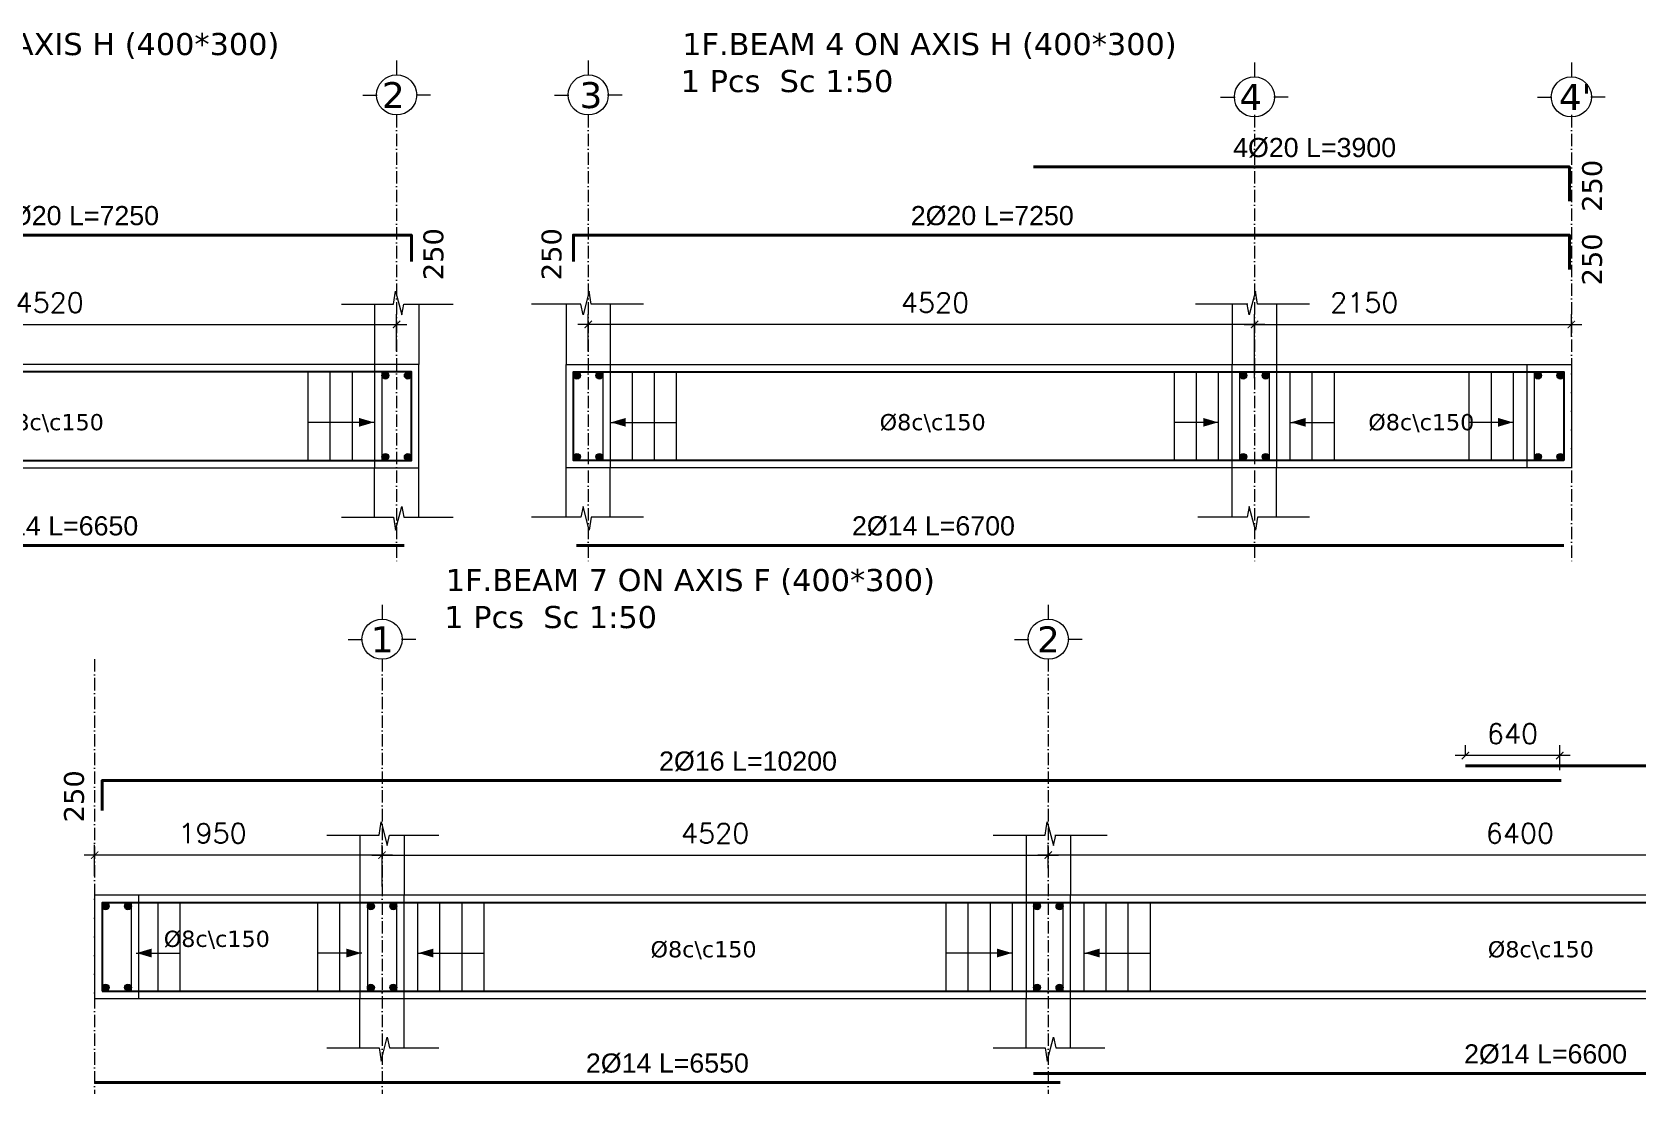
# Model space of a CAD drawing. Header units: inches. Extents: x -17020 to 43805, y -10194 to 123061.
# Drawn here: x 16658 to 17747, y 114273 to 114993 of the extents above; entities that cross this region are included whole.
import ezdxf

# ---------------------------------------------------------------- set-up
doc = ezdxf.new("R2010")
doc.units = ezdxf.units.IN
doc.header["$LTSCALE"] = 0.7
doc.header["$MEASUREMENT"] = 0
doc.linetypes.add('ACAD_ISO10W100', pattern=[18, 12, -3, 0, -3])
doc.layers.get('0').update_dxf_attribs({"lineweight": 13})
doc.layers.get('Defpoints').update_dxf_attribs({"lineweight": 5})
for name, color, linetype, lineweight in [('axis', 254, 'ACAD_ISO10W100', 9), ('BEAM FRAME', 5, 'Continuous', 18), ('COLUMN', 4, 'Continuous', 20), ('elevline', 30, 'Continuous', 20), ('FRAME 070', 5, 'Continuous', 60), ('hatch', 9, 'Continuous', 9), ('renforcment', 141, 'Continuous', 40), ('tex', 3, 'Continuous', 25), ('TEXT', 3, 'Continuous', 25), ('top rein. extension', 50, 'Continuous', 20), ('top renforcment', 7, 'Continuous', 40)]:
    doc.layers.add(name, color=color, linetype=linetype, lineweight=lineweight)
doc.styles.add('100', font='romans.shx', dxfattribs={"height": 13.5})
doc.styles.add('romanc', font='verdana.ttf', dxfattribs={"height": 250})
doc.styles.get("Standard").update_dxf_attribs({"font": 'arial.ttf', "height": 13})
doc.dimstyles.new('100', dxfattribs={"dimtxt": 13.5, "dimasz": 5, "dimexe": 7, "dimexo": 7, "dimgap": 8, "dimtad": 1, "dimdec": 0, "dimlfac": 10, "dimzin": 4, "dimdsep": 46, "dimtxsty": '100', "dimblk": 'ARCHTICK', "dimcen": 0.09, "dimdle": 7, "dimclrd": 1, "dimclre": 8, "dimclrt": 2, "dimadec": 0, "dimazin": 1, "dimtfac": 1, "dimtdec": 0, "dimtix": 1, "dimtofl": 0, "dimtmove": 0, "dimatfit": 3, "dimldrblk": 'ARCHTICK', "dimfxl": 0.18, "dimtolj": 1, "dimtzin": 0, "dimlwd": -1, "dimlwe": -1, "dimarcsym": 0})
doc.dimstyles.get("Standard").update_dxf_attribs({"dimtxt": 13, "dimasz": 5, "dimexe": 0.18, "dimexo": 0.0625, "dimgap": 6, "dimtad": 1, "dimdec": 0, "dimlfac": 10, "dimzin": 0, "dimdsep": 46, "dimtxsty": 'Standard', "dimblk": 'ARCHTICK', "dimcen": 0.09, "dimse1": 1, "dimse2": 1, "dimclrd": 1, "dimclre": 7, "dimclrt": 3, "dimadec": 0, "dimazin": 0, "dimtfac": 1, "dimtdec": 0, "dimtix": 1, "dimtofl": 0, "dimtmove": 0, "dimatfit": 3, "dimldrblk": 'ARCHTICK', "dimfxl": 1, "dimtolj": 1, "dimtzin": 0, "dimarcsym": 0})

# ---------------------------------------------------------------- blocks, each defined once
blk = doc.blocks.new('_ArchTick')
at = {"color": 0, "linetype": 'ByBlock', "lineweight": 0, "const_width": 0.15}
blk.add_lwpolyline([(-0.5, -0.5), (0.5, 0.5)], dxfattribs=at)
blk = doc.blocks.new('*D424')
at = {"color": 1, "transparency": 16777216}
blk.add_line((16446.5, 114794.7), (16912.5, 114794.7), dxfattribs=at)
at = {"color": 8, "transparency": 16777216}
for p, q in [((16453.5, 114758.2), (16453.5, 114801.7)), ((16905.5, 114776.5), (16905.5, 114801.7))]:
    blk.add_line(p, q, dxfattribs=at)
at = {"layer": 'Defpoints', "color": 0, "transparency": 16777216}
for p in [(16905.5, 114794.7), (16905.5, 114769.5), (16453.5, 114751.2)]:
    blk.add_point(p, dxfattribs=at)
at = {"color": 1, "transparency": 16777216, "xscale": 5, "yscale": 5, "zscale": 5, "rotation": 180}
blk.add_blockref('_ArchTick', (16453.5, 114794.7), dxfattribs=at)
at = {"color": 1, "transparency": 16777216, "xscale": 5, "yscale": 5, "zscale": 5}
blk.add_blockref('_ArchTick', (16905.5, 114794.7), dxfattribs=at)
at = {"color": 2, "transparency": 16777216, "insert": (16670.1, 114809.5), "char_height": 13.5, "attachment_point": 5, "style": '100'}
blk.add_mtext('\\A1;4520', dxfattribs=at)
blk = doc.blocks.new('*D425')
at = {"layer": 'Defpoints', "color": 0, "transparency": 16777216}
for p in [(16245.6, 114644.8, -13652.7), (16910.7, 114644.8, -37318.8), (16910.7, 114644.8)]:
    blk.add_point(p, dxfattribs=at)
at = {"layer": 'TEXT', "color": 3, "transparency": 16777216, "insert": (16674.9, 114657.8), "char_height": 13, "attachment_point": 5}
blk.add_mtext('\\A1;2%%C14 L=6650', dxfattribs=at)
blk = doc.blocks.new('*D426')
at = {"layer": 'Defpoints', "color": 0, "transparency": 16777216}
for p in [(16215.6, 114855.3, 264.3), (16215.6, 114855.3), (16940.7, 114855.3, -440.4)]:
    blk.add_point(p, dxfattribs=at)
at = {"layer": 'TEXT', "color": 3, "transparency": 16777216, "insert": (16689, 114868.3), "char_height": 13, "attachment_point": 5}
blk.add_mtext('\\A1;2%%C20 L=7250', dxfattribs=at)
blk = doc.blocks.new('*D428')
at = {"color": 1, "transparency": 16777216}
blk.add_line((17494.5, 114794.7), (17028.5, 114794.7), dxfattribs=at)
at = {"color": 8, "transparency": 16777216}
for p, q in [((17035.5, 114776.5), (17035.5, 114801.7)), ((17487.5, 114758.2), (17487.5, 114801.7))]:
    blk.add_line(p, q, dxfattribs=at)
at = {"layer": 'Defpoints', "color": 0, "transparency": 16777216}
for p in [(17035.5, 114794.7), (17035.5, 114769.5), (17487.5, 114751.2)]:
    blk.add_point(p, dxfattribs=at)
at = {"color": 1, "transparency": 16777216, "xscale": 5, "yscale": 5, "zscale": 5, "rotation": 180}
blk.add_blockref('_ArchTick', (17035.5, 114794.7), dxfattribs=at)
at = {"color": 1, "transparency": 16777216, "xscale": 5, "yscale": 5, "zscale": 5}
blk.add_blockref('_ArchTick', (17487.5, 114794.7), dxfattribs=at)
at = {"color": 2, "transparency": 16777216, "insert": (17270.8, 114809.5), "char_height": 13.5, "attachment_point": 5, "style": '100'}
blk.add_mtext('\\A1;4520', dxfattribs=at)
blk = doc.blocks.new('*D429')
at = {"layer": 'Defpoints', "color": 0, "transparency": 16777216}
for p in [(17027.5, 114644.8, -37318.8), (17027.5, 114644.8), (17697.5, 114644.8, -13652.7)]:
    blk.add_point(p, dxfattribs=at)
at = {"layer": 'TEXT', "color": 3, "transparency": 16777216, "insert": (17269.7, 114657.8), "char_height": 13, "attachment_point": 5}
blk.add_mtext('\\A1;2%%C14 L=6700', dxfattribs=at)
blk = doc.blocks.new('*D430')
at = {"layer": 'Defpoints', "color": 0, "transparency": 16777216}
for p in [(17002.1, 114855.3, -440.4), (17727.1, 114855.3, 264.3), (17727.1, 114855.3)]:
    blk.add_point(p, dxfattribs=at)
at = {"layer": 'TEXT', "color": 3, "transparency": 16777216, "insert": (17309.6, 114868.3), "char_height": 13, "attachment_point": 5}
blk.add_mtext('\\A1;2%%C20 L=7250', dxfattribs=at)
blk = doc.blocks.new('*D431')
at = {"color": 1, "transparency": 16777216}
blk.add_line((17480.5, 114794.7), (17709.5, 114794.7), dxfattribs=at)
at = {"color": 8, "transparency": 16777216}
for p, q in [((17487.5, 114758.2), (17487.5, 114801.7)), ((17702.5, 114787), (17702.5, 114801.7))]:
    blk.add_line(p, q, dxfattribs=at)
at = {"layer": 'Defpoints', "color": 0, "transparency": 16777216}
for p in [(17702.5, 114794.7), (17702.5, 114780), (17487.5, 114751.2)]:
    blk.add_point(p, dxfattribs=at)
at = {"color": 1, "transparency": 16777216, "xscale": 5, "yscale": 5, "zscale": 5, "rotation": 180}
blk.add_blockref('_ArchTick', (17487.5, 114794.7), dxfattribs=at)
at = {"color": 1, "transparency": 16777216, "xscale": 5, "yscale": 5, "zscale": 5}
blk.add_blockref('_ArchTick', (17702.5, 114794.7), dxfattribs=at)
at = {"color": 2, "transparency": 16777216, "insert": (17562, 114809.5), "char_height": 13.5, "attachment_point": 5, "style": '100'}
blk.add_mtext('\\A1;2150', dxfattribs=at)
blk = doc.blocks.new('*D432')
at = {"layer": 'Defpoints', "color": 0, "transparency": 16777216}
for p in [(17337.5, 114901.5, 136.2), (17727.5, 114901.5, 264.3), (17727.5, 114901.5)]:
    blk.add_point(p, dxfattribs=at)
at = {"layer": 'TEXT', "color": 3, "transparency": 16777216, "insert": (17528.3, 114914.5), "char_height": 13, "attachment_point": 5}
blk.add_mtext('\\A1;4%%C20 L=3900', dxfattribs=at)
blk = doc.blocks.new('*D472')
at = {"layer": 'Defpoints', "color": 0, "transparency": 16777216}
for p in [(16675.6, 114485.2, -218.4), (16675.6, 114485.2), (17695.6, 114485.2, -167.8)]:
    blk.add_point(p, dxfattribs=at)
at = {"layer": 'TEXT', "color": 3, "transparency": 16777216, "insert": (17143.9, 114498.2), "char_height": 13, "attachment_point": 5}
blk.add_mtext('\\A1;2%%C16 L=10200', dxfattribs=at)
blk = doc.blocks.new('*D474')
at = {"layer": 'Defpoints', "color": 0, "transparency": 16777216}
for p in [(17630.6, 114495.2, -157.8), (17630.6, 114495.2), (18605.6, 114495.2, -218.5)]:
    blk.add_point(p, dxfattribs=at)
at = {"layer": 'TEXT', "color": 3, "transparency": 16777216, "insert": (18192.7, 114508.2), "char_height": 13, "attachment_point": 5}
blk.add_mtext('\\A1;2%%C16 L=9750', dxfattribs=at)
blk = doc.blocks.new('*D483')
at = {"color": 8, "transparency": 16777216}
for p, q in [((17630.6, 114502.2), (17630.6, 114509.2)), ((17694.6, 114492.2), (17694.6, 114509.2))]:
    blk.add_line(p, q, dxfattribs=at)
at = {"color": 1, "transparency": 16777216}
blk.add_line((17701.6, 114502.2), (17623.6, 114502.2), dxfattribs=at)
at = {"layer": 'Defpoints', "color": 0, "transparency": 16777216}
for p in [(17630.6, 114502.2), (17630.6, 114495.2), (17694.6, 114485.2)]:
    blk.add_point(p, dxfattribs=at)
at = {"color": 1, "transparency": 16777216, "xscale": 5, "yscale": 5, "zscale": 5, "rotation": 180}
blk.add_blockref('_ArchTick', (17630.6, 114502.2), dxfattribs=at)
at = {"color": 1, "transparency": 16777216, "xscale": 5, "yscale": 5, "zscale": 5}
blk.add_blockref('_ArchTick', (17694.6, 114502.2), dxfattribs=at)
at = {"color": 2, "transparency": 16777216, "insert": (17662.6, 114517), "char_height": 13.5, "attachment_point": 5, "style": '100'}
blk.add_mtext('\\A1;640', dxfattribs=at)
blk = doc.blocks.new('*D475')
at = {"color": 1, "transparency": 16777216}
blk.add_line((17994.6, 114434.6), (17340.6, 114434.6), dxfattribs=at)
at = {"color": 8, "transparency": 16777216}
for p, q in [((17347.6, 114425.7), (17347.6, 114441.6)), ((17987.6, 114428), (17987.6, 114441.6))]:
    blk.add_line(p, q, dxfattribs=at)
at = {"layer": 'Defpoints', "color": 0, "transparency": 16777216}
for p in [(17347.6, 114434.6), (17347.6, 114418.7), (17987.6, 114421)]:
    blk.add_point(p, dxfattribs=at)
at = {"color": 1, "transparency": 16777216, "xscale": 5, "yscale": 5, "zscale": 5, "rotation": 180}
blk.add_blockref('_ArchTick', (17347.6, 114434.6), dxfattribs=at)
at = {"color": 1, "transparency": 16777216, "xscale": 5, "yscale": 5, "zscale": 5}
blk.add_blockref('_ArchTick', (17987.6, 114434.6), dxfattribs=at)
at = {"color": 2, "transparency": 16777216, "insert": (17667.6, 114449.4), "char_height": 13.5, "attachment_point": 5, "style": '100'}
blk.add_mtext('\\A1;6400', dxfattribs=at)
blk = doc.blocks.new('*D476')
at = {"color": 1, "transparency": 16777216}
blk.add_line((16888.6, 114434.6), (17354.6, 114434.6), dxfattribs=at)
at = {"color": 8, "transparency": 16777216}
for p, q in [((16895.6, 114413.4), (16895.6, 114441.6)), ((17347.6, 114425.7), (17347.6, 114441.6))]:
    blk.add_line(p, q, dxfattribs=at)
at = {"layer": 'Defpoints', "color": 0, "transparency": 16777216}
for p in [(17347.6, 114434.6), (17347.6, 114418.7), (16895.6, 114406.4)]:
    blk.add_point(p, dxfattribs=at)
at = {"color": 1, "transparency": 16777216, "xscale": 5, "yscale": 5, "zscale": 5, "rotation": 180}
blk.add_blockref('_ArchTick', (16895.6, 114434.6), dxfattribs=at)
at = {"color": 1, "transparency": 16777216, "xscale": 5, "yscale": 5, "zscale": 5}
blk.add_blockref('_ArchTick', (17347.6, 114434.6), dxfattribs=at)
at = {"color": 2, "transparency": 16777216, "insert": (17121.6, 114449.4), "char_height": 13.5, "attachment_point": 5, "style": '100'}
blk.add_mtext('\\A1;4520', dxfattribs=at)
blk = doc.blocks.new('*D478')
at = {"layer": 'Defpoints', "color": 0, "transparency": 16777216}
for p in [(16700.6, 114280.3, -13652.7), (17355.6, 114280.3, -37100.9), (17355.6, 114280.3)]:
    blk.add_point(p, dxfattribs=at)
at = {"layer": 'TEXT', "color": 3, "transparency": 16777216, "insert": (17089.2, 114293.3), "char_height": 13, "attachment_point": 5}
blk.add_mtext('\\A1;2%%C14 L=6550', dxfattribs=at)
blk = doc.blocks.new('*D479')
at = {"layer": 'Defpoints', "color": 0, "transparency": 16777216}
for p in [(17337.6, 114286.5, -13652.7), (17997.6, 114286.5, -37100.9), (17997.6, 114286.5)]:
    blk.add_point(p, dxfattribs=at)
at = {"layer": 'TEXT', "color": 3, "transparency": 16777216, "insert": (17685, 114299.5), "char_height": 13, "attachment_point": 5}
blk.add_mtext('\\A1;2%%C14 L=6600', dxfattribs=at)
blk = doc.blocks.new('*D481')
at = {"color": 1, "transparency": 16777216}
blk.add_line((16902.6, 114434.6), (16693.6, 114434.6), dxfattribs=at)
at = {"color": 8, "transparency": 16777216}
for p, q in [((16700.6, 114420.3), (16700.6, 114441.6)), ((16895.6, 114413.4), (16895.6, 114441.6))]:
    blk.add_line(p, q, dxfattribs=at)
at = {"layer": 'Defpoints', "color": 0, "transparency": 16777216}
for p in [(16700.6, 114434.6), (16700.6, 114413.3), (16895.6, 114406.4)]:
    blk.add_point(p, dxfattribs=at)
at = {"color": 1, "transparency": 16777216, "xscale": 5, "yscale": 5, "zscale": 5, "rotation": 180}
blk.add_blockref('_ArchTick', (16700.6, 114434.6), dxfattribs=at)
at = {"color": 1, "transparency": 16777216, "xscale": 5, "yscale": 5, "zscale": 5}
blk.add_blockref('_ArchTick', (16895.6, 114434.6), dxfattribs=at)
at = {"color": 2, "transparency": 16777216, "insert": (16780.6, 114449.4), "char_height": 13.5, "attachment_point": 5, "style": '100'}
blk.add_mtext('\\A1;1950', dxfattribs=at)

msp = doc.modelspace()

# ---------------------------------------------------------------- hatches: boundary and pattern name
at = {"layer": 'elevline'}
for points in [[(16900.23, 114760.05, 1), (16895.47, 114760.05, 1)], [(16910.72, 114760.05, -1), (16915.47, 114760.05, -1)], [(17030.23, 114760.05, 1), (17025.47, 114760.05, 1)], [(17040.72, 114760.05, -1), (17045.47, 114760.05, -1)], [(17482.23, 114760.05, 1), (17477.47, 114760.05, 1)], [(17492.72, 114760.05, -1), (17497.47, 114760.05, -1)], [(17682.24, 114760.05, 1), (17677.49, 114760.05, 1)], [(17692.73, 114760.05, -1), (17697.49, 114760.05, -1)], [(16900.23, 114704.81, -1), (16895.47, 114704.81, -1)], [(16910.72, 114704.81, 1), (16915.47, 114704.81, 1)], [(17030.23, 114704.81, -1), (17025.47, 114704.81, -1)], [(17040.72, 114704.81, 1), (17045.47, 114704.81, 1)], [(17482.23, 114704.81, -1), (17477.47, 114704.81, -1)], [(17492.72, 114704.81, 1), (17497.47, 114704.81, 1)], [(17682.24, 114704.81, -1), (17677.49, 114704.81, -1)], [(17692.73, 114704.81, 1), (17697.49, 114704.81, 1)], [(16710.37, 114399.95, 1), (16705.61, 114399.95, 1)], [(16720.86, 114399.95, -1), (16725.61, 114399.95, -1)], [(16890.37, 114399.95, 1), (16885.61, 114399.95, 1)], [(16900.86, 114399.95, -1), (16905.61, 114399.95, -1)], [(17342.37, 114399.95, 1), (17337.61, 114399.95, 1)], [(17352.86, 114399.95, -1), (17357.61, 114399.95, -1)], [(16710.37, 114344.71, -1), (16705.61, 114344.71, -1)], [(16720.86, 114344.71, 1), (16725.61, 114344.71, 1)], [(16890.37, 114344.71, -1), (16885.61, 114344.71, -1)], [(16900.86, 114344.71, 1), (16905.61, 114344.71, 1)], [(17342.37, 114344.71, -1), (17337.61, 114344.71, -1)], [(17352.86, 114344.71, 1), (17357.61, 114344.71, 1)]]:
    msp.add_hatch(color=256, dxfattribs=at).paths.add_polyline_path(points)

# ---------------------------------------------------------------- linework, layer by layer
at = {"layer": 'axis'}
for p, q in [((16905.47, 114936.83), (16905.47, 114632.69)), ((17035.47, 114936.83), (17035.47, 114632.69)), ((17487.47, 114936.83), (17487.47, 114632.69)), ((17702.49, 114936.83), (17702.49, 114632.69)), ((17702.49, 114936.83), (17702.49, 114632.69)), ((16700.61, 114567.52), (16700.61, 114272.59)), ((16895.61, 114567.52), (16895.61, 114272.59)), ((17347.61, 114567.52), (17347.61, 114272.59)), ((17347.61, 114567.52), (17347.61, 114272.59))]:
    msp.add_line(p, q, dxfattribs=at)
at = {"layer": 'BEAM FRAME', "elevation": 217.91}
for points in [[(16240.63, 114697.43), (16920.47, 114697.43), (16920.47, 114767.43), (16240.63, 114767.43)], [(17702.49, 114697.43), (17020.47, 114697.43), (17020.47, 114767.43), (17702.49, 114767.43)], [(16700.61, 114337.33), (18579.61, 114337.33), (18579.61, 114407.33), (16700.61, 114407.33)]]:
    msp.add_lwpolyline(points, close=True, dxfattribs=at)
at = {"layer": 'COLUMN', "lineweight": 20}
for p, q in [((16890.47, 114808.36, 217.91), (16890.47, 114767.43, 217.91)), ((16920.47, 114808.36, 217.91), (16920.47, 114767.43, 217.91)), ((17020.47, 114808.36, 217.91), (17020.47, 114767.43, 217.91)), ((17050.47, 114808.36, 217.91), (17050.47, 114767.43, 217.91)), ((17472.47, 114808.36, 217.91), (17472.47, 114767.43, 217.91)), ((17502.47, 114808.36, 217.91), (17502.47, 114767.43, 217.91)), ((16890.47, 114664, 217.91), (16890.47, 114697.43, 217.91)), ((16920.47, 114664, 217.91), (16920.47, 114697.43, 217.91)), ((17020.47, 114664, 217.91), (17020.47, 114697.43, 217.91)), ((17050.47, 114664, 217.91), (17050.47, 114697.43, 217.91)), ((17472.47, 114664, 217.91), (17472.47, 114697.43, 217.91)), ((17502.47, 114664, 217.91), (17502.47, 114697.43, 217.91)), ((16880.61, 114448.26, 217.91), (16880.61, 114407.33, 217.91)), ((16910.61, 114448.26, 217.91), (16910.61, 114407.33, 217.91)), ((17332.61, 114448.26, 217.91), (17332.61, 114407.33, 217.91)), ((17362.61, 114448.26, 217.91), (17362.61, 114407.33, 217.91)), ((16880.61, 114303.9, 217.91), (16880.61, 114337.33, 217.91)), ((16910.61, 114303.9, 217.91), (16910.61, 114337.33, 217.91)), ((17332.61, 114303.9, 217.91), (17332.61, 114337.33, 217.91)), ((17362.61, 114303.9, 217.91), (17362.61, 114337.33, 217.91))]:
    msp.add_line(p, q, dxfattribs=at)
at = {"layer": 'elevline'}
for p, q in [((16845.47, 114702.43), (16845.47, 114762.43)), ((16860.47, 114702.43), (16860.47, 114762.43)), ((16875.47, 114702.43), (16875.47, 114762.43)), ((17065.47, 114702.43), (17065.47, 114762.43)), ((17080.47, 114702.43), (17080.47, 114762.43)), ((17095.47, 114702.43), (17095.47, 114762.43)), ((17433.2, 114702.43), (17433.2, 114762.43)), ((17448.2, 114702.43), (17448.2, 114762.43)), ((17463.16, 114702.43), (17463.16, 114762.43)), ((17511.79, 114702.43), (17511.79, 114762.43)), ((17526.75, 114702.43), (17526.75, 114762.43)), ((17541.75, 114702.43), (17541.75, 114762.43)), ((17633.22, 114702.43), (17633.22, 114762.43)), ((17648.22, 114702.43), (17648.22, 114762.43)), ((17663.18, 114702.43), (17663.18, 114762.43)), ((16743.7, 114342.33), (16743.7, 114402.33)), ((16758.7, 114342.33), (16758.7, 114402.33)), ((16851.96, 114342.33), (16851.96, 114402.33)), ((16866.96, 114342.33), (16866.96, 114402.33)), ((16919.92, 114342.33), (16919.92, 114402.33)), ((16934.88, 114342.33), (16934.88, 114402.33)), ((16949.88, 114342.33), (16949.88, 114402.33)), ((16964.88, 114342.33), (16964.88, 114402.33)), ((17278.34, 114342.33), (17278.34, 114402.33)), ((17293.34, 114342.33), (17293.34, 114402.33)), ((17308.34, 114342.33), (17308.34, 114402.33)), ((17323.3, 114342.33), (17323.3, 114402.33)), ((17371.92, 114342.33), (17371.92, 114402.33)), ((17386.88, 114342.33), (17386.88, 114402.33)), ((17401.88, 114342.33), (17401.88, 114402.33)), ((17416.88, 114342.33), (17416.88, 114402.33))]:
    msp.add_line(p, q, dxfattribs=at)
for centre in [(16897.85, 114760.05), (16913.1, 114760.05), (17027.85, 114760.05), (17043.1, 114760.05), (17479.85, 114760.05), (17495.1, 114760.05), (17679.87, 114760.05), (17695.11, 114760.05), (16897.85, 114704.81), (16913.1, 114704.81), (17027.85, 114704.81), (17043.1, 114704.81), (17479.85, 114704.81), (17495.1, 114704.81), (17679.87, 114704.81), (17695.11, 114704.81), (16707.99, 114399.95), (16723.23, 114399.95), (16887.99, 114399.95), (16903.23, 114399.95), (17339.99, 114399.95), (17355.23, 114399.95), (16707.99, 114344.71), (16723.23, 114344.71), (16887.99, 114344.71), (16903.23, 114344.71), (17339.99, 114344.71), (17355.23, 114344.71)]:
    msp.add_circle(centre, 2.38, dxfattribs=at)
at = {"layer": 'FRAME 070', "lineweight": 20}
for p, q in [((16903.44, 114808.36, 217.91), (16904.79, 114817.36, 217.91)), ((16904.79, 114817.36, 217.91), (16908.97, 114801.28, 217.91)), ((17036.16, 114817.36, 217.91), (17031.98, 114801.28, 217.91)), ((17037.51, 114808.36, 217.91), (17036.16, 114817.36, 217.91)), ((17488.16, 114817.36, 217.91), (17483.98, 114801.28, 217.91)), ((17489.51, 114808.36, 217.91), (17488.16, 114817.36, 217.91)), ((16868.08, 114808.36, 217.91), (16903.44, 114808.36, 217.91)), ((16908.97, 114801.28, 217.91), (16910.48, 114808.36, 217.91)), ((16910.48, 114808.36, 217.91), (16943.87, 114808.36, 217.91)), ((17030.47, 114808.36, 217.91), (16997.08, 114808.36, 217.91)), ((17031.98, 114801.28, 217.91), (17030.47, 114808.36, 217.91)), ((17072.87, 114808.36, 217.91), (17037.51, 114808.36, 217.91)), ((17482.95, 114808.36, 217.91), (17447.59, 114808.36, 217.91)), ((17483.98, 114801.28, 217.91), (17482.47, 114808.36, 217.91)), ((17524.87, 114808.36, 217.91), (17489.51, 114808.36, 217.91)), ((16868.08, 114664, 217.91), (16903.44, 114664, 217.91)), ((16903.44, 114664, 217.91), (16904.79, 114655, 217.91)), ((16904.79, 114655, 217.91), (16908.97, 114671.08, 217.91)), ((16908.97, 114671.08, 217.91), (16910.48, 114664, 217.91)), ((16910.48, 114664, 217.91), (16943.87, 114664, 217.91)), ((17030.47, 114664, 217.91), (16997.08, 114664, 217.91)), ((17031.98, 114671.08, 217.91), (17030.47, 114664, 217.91)), ((17036.16, 114655, 217.91), (17031.98, 114671.08, 217.91)), ((17037.51, 114664, 217.91), (17036.16, 114655, 217.91)), ((17072.87, 114664, 217.91), (17037.51, 114664, 217.91)), ((17482.47, 114664, 217.91), (17449.08, 114664, 217.91)), ((17483.98, 114671.08, 217.91), (17482.47, 114664, 217.91)), ((17488.16, 114655, 217.91), (17483.98, 114671.08, 217.91)), ((17489.51, 114664, 217.91), (17488.16, 114655, 217.91)), ((17524.87, 114664, 217.91), (17489.51, 114664, 217.91)), ((16893.58, 114448.26, 217.91), (16894.93, 114457.26, 217.91)), ((16894.93, 114457.26, 217.91), (16899.11, 114441.18, 217.91)), ((17345.58, 114448.26, 217.91), (17346.93, 114457.26, 217.91)), ((17346.93, 114457.26, 217.91), (17351.11, 114441.18, 217.91)), ((16858.22, 114448.26, 217.91), (16893.58, 114448.26, 217.91)), ((16899.11, 114441.18, 217.91), (16900.62, 114448.26, 217.91)), ((16900.62, 114448.26, 217.91), (16934.01, 114448.26, 217.91)), ((17310.22, 114448.26, 217.91), (17345.58, 114448.26, 217.91)), ((17351.11, 114441.18, 217.91), (17352.62, 114448.26, 217.91)), ((17352.14, 114448.26, 217.91), (17387.5, 114448.26, 217.91)), ((16858.22, 114303.9, 217.91), (16893.58, 114303.9, 217.91)), ((16893.58, 114303.9, 217.91), (16894.93, 114294.9, 217.91)), ((16894.93, 114294.9, 217.91), (16899.11, 114310.98, 217.91)), ((16899.11, 114310.98, 217.91), (16900.62, 114303.9, 217.91)), ((16900.62, 114303.9, 217.91), (16934.01, 114303.9, 217.91)), ((17310.22, 114303.9, 217.91), (17345.58, 114303.9, 217.91)), ((17345.58, 114303.9, 217.91), (17346.93, 114294.9, 217.91)), ((17346.93, 114294.9, 217.91), (17351.11, 114310.98, 217.91)), ((17351.11, 114310.98, 217.91), (17352.62, 114303.9, 217.91)), ((17352.62, 114303.9, 217.91), (17386.01, 114303.9, 217.91))]:
    msp.add_line(p, q, dxfattribs=at)
at = {"layer": 'FRAME 070', "lineweight": 15}
for points in [[(16890.47, 114697.43), (16920.47, 114697.43), (16920.47, 114767.43), (16890.47, 114767.43)], [(17050.47, 114697.43), (17020.47, 114697.43), (17020.47, 114767.43), (17050.47, 114767.43)], [(17502.47, 114697.43), (17472.47, 114697.43), (17472.47, 114767.43), (17502.47, 114767.43)], [(17702.49, 114697.43), (17672.49, 114697.43), (17672.49, 114767.43), (17702.49, 114767.43)], [(16700.61, 114337.33), (16730.61, 114337.33), (16730.61, 114407.33), (16700.61, 114407.33)], [(16880.61, 114337.33), (16910.61, 114337.33), (16910.61, 114407.33), (16880.61, 114407.33)], [(17332.61, 114337.33), (17362.61, 114337.33), (17362.61, 114407.33), (17332.61, 114407.33)]]:
    msp.add_lwpolyline(points, close=True, dxfattribs=at)
at = {"layer": 'hatch'}
for p, q in [((16905.47, 114973.8), (16905.47, 114964.07)), ((17035.47, 114973.8), (17035.47, 114964.07)), ((17487.47, 114972.44), (17487.47, 114962.7)), ((17702.49, 114972.44), (17702.49, 114962.7)), ((16882.55, 114950.32), (16892.29, 114950.32)), ((16928.4, 114950.32), (16918.66, 114950.32)), ((17012.55, 114950.32), (17022.29, 114950.32)), ((17058.4, 114950.32), (17048.66, 114950.32)), ((17464.55, 114948.96), (17474.29, 114948.96)), ((17510.4, 114948.96), (17500.66, 114948.96)), ((17679.56, 114948.96), (17689.3, 114948.96)), ((17725.41, 114948.96), (17715.68, 114948.96)), ((16895.61, 114604.5), (16895.61, 114594.76)), ((17347.61, 114604.5), (17347.61, 114594.76)), ((16872.69, 114581.02), (16882.42, 114581.02)), ((16918.54, 114581.02), (16908.8, 114581.02)), ((17324.69, 114581.02), (17334.42, 114581.02)), ((17370.54, 114581.02), (17360.8, 114581.02))]:
    msp.add_line(p, q, dxfattribs=at)
for centre in [(16905.47, 114950.45), (17035.47, 114950.45), (17487.47, 114949.08), (17702.49, 114949.08), (16895.61, 114581.14), (17347.61, 114581.14)]:
    msp.add_circle(centre, 13.62, dxfattribs=at)
at = {"layer": 'renforcment', "lineweight": -2, "elevation": 217.91}
for points in [[(16245.63, 114702.43), (16915.47, 114702.43), (16915.47, 114762.43), (16245.63, 114762.43)], [(17697.49, 114702.43), (17025.47, 114702.43), (17025.47, 114762.43), (17697.49, 114762.43)], [(16705.61, 114342.33), (18574.61, 114342.33), (18574.61, 114402.33), (16705.61, 114402.33)]]:
    msp.add_lwpolyline(points, close=True, dxfattribs=at)
at = {"layer": 'top rein. extension'}
for p, q in [((16890.43, 114728.27), (16845.47, 114728.27)), ((17050.52, 114728.27), (17095.47, 114728.27)), ((17463.16, 114728.27), (17433.2, 114728.27)), ((17511.79, 114728.27), (17541.75, 114728.27)), ((17663.18, 114728.27), (17633.22, 114728.27)), ((16728.74, 114368.17), (16758.7, 114368.17)), ((16881.91, 114368.17), (16851.96, 114368.17)), ((16919.92, 114368.17), (16964.88, 114368.17)), ((17323.3, 114368.17), (17278.34, 114368.17)), ((17371.92, 114368.17), (17416.88, 114368.17))]:
    msp.add_line(p, q, dxfattribs=at)
for points in [[(16879.96, 114731.27), (16890.09, 114728.27), (16879.96, 114725.27)], [(17060.99, 114731.27), (17050.86, 114728.27), (17060.99, 114725.27)], [(17452.69, 114731.27), (17462.82, 114728.27), (17452.69, 114725.27)], [(17522.26, 114731.27), (17512.13, 114728.27), (17522.26, 114725.27)], [(17652.7, 114731.27), (17662.83, 114728.27), (17652.7, 114725.27)], [(16739.22, 114371.17), (16729.09, 114368.17), (16739.22, 114365.17)], [(16871.44, 114371.17), (16881.57, 114368.17), (16871.44, 114365.17)], [(16930.4, 114371.17), (16920.27, 114368.17), (16930.4, 114365.17)], [(17312.83, 114371.17), (17322.95, 114368.17), (17312.83, 114365.17)], [(17382.4, 114371.17), (17372.27, 114368.17), (17382.4, 114365.17)]]:
    msp.add_solid(points, dxfattribs=at)
at = {"layer": 'top renforcment'}
for p, q in [((16910.67, 114644.77, -217.91), (16245.63, 114644.77)), ((17027.47, 114644.77, -217.91), (17697.49, 114644.77)), ((17355.61, 114280.31), (16700.61, 114280.31)), ((17997.61, 114286.45), (17337.61, 114286.45))]:
    msp.add_line(p, q, dxfattribs=at)
for points in [[(17701.19, 114878.25), (17701.19, 114901.53), (17337.49, 114901.53)], [(16241.93, 114832.03), (16241.93, 114855.3), (16915.47, 114855.3), (16915.47, 114837.41)], [(17701.19, 114832.03), (17701.19, 114855.3), (17025.47, 114855.3), (17025.47, 114837.41)], [(17630.58, 114495.21), (18574.61, 114495.21), (18574.61, 114477.32)], [(16705.61, 114464.93), (16705.61, 114485.21), (17695.58, 114485.21)]]:
    msp.add_lwpolyline(points, dxfattribs=at)
at = {"layer": 'top renforcment', "lineweight": 15}
for points in [[(16895.47, 114702.43), (16915.47, 114702.43), (16915.47, 114762.43), (16895.47, 114762.43)], [(17045.47, 114702.43), (17025.47, 114702.43), (17025.47, 114762.43), (17045.47, 114762.43)], [(17497.47, 114702.43), (17477.47, 114702.43), (17477.47, 114762.43), (17497.47, 114762.43)], [(17697.49, 114702.43), (17677.49, 114702.43), (17677.49, 114762.43), (17697.49, 114762.43)], [(16705.61, 114342.33), (16725.61, 114342.33), (16725.61, 114402.33), (16705.61, 114402.33)], [(16885.61, 114342.33), (16905.61, 114342.33), (16905.61, 114402.33), (16885.61, 114402.33)], [(17337.61, 114342.33), (17357.61, 114342.33), (17357.61, 114402.33), (17337.61, 114402.33)]]:
    msp.add_lwpolyline(points, close=True, dxfattribs=at)

# ---------------------------------------------------------------- texts
at = {"layer": 'tex', "style": 'romanc'}
for p in [(16634.89, 114722.9, -33436.19), (17233.19, 114722.9, -33436.19), (17564.71, 114722.9, -33436.19), (16747.49, 114372.33, -33436.19), (17077.75, 114365.26, -33436.19), (17645.8, 114365.26, -33436.19)]:
    msp.add_text('%%C8c\\c150', height=11, dxfattribs=at).set_placement(p)
at = {"layer": 'TEXT', "style": 'romanc'}
for s, height, p in [('1F.BEAM 3 ON AXIS H (400*300)', 15, (16490.44, 114977.45)), ('1F.BEAM 4 ON AXIS H (400*300)', 15, (17099.24, 114977.45)), ('1 Pcs  Sc 1:50 ', 15, (17098.22, 114952.35)), ('2', 17.6, (16895.59, 114941.52)), ('3', 17.6, (17029.64, 114941.52)), ('4', 17.6, (17477.3, 114940.16)), ("4'", 17.6, (17694.1, 114940.16)), ('1F.BEAM 7 ON AXIS F (400*300)', 15, (16938.86, 114613.75)), ('1 Pcs  Sc 1:50 ', 15, (16937.84, 114588.66)), ('1', 17.6, (16888.01, 114572.22)), ('2', 17.6, (17340.01, 114572.22))]:
    msp.add_text(s, height=height, dxfattribs=at).set_placement(p)
for p in [(17723.27, 114871.08, -72739.24), (16937.15, 114824.71, -73392.95), (17017.3, 114824.71, -73392.95), (17723.27, 114821.15, -72739.24), (16693.33, 114456.85, -72739.24)]:
    msp.add_text('250', height=13.5, rotation=90, dxfattribs=at).set_placement(p)

# ---------------------------------------------------------------- dimensions: what is measured, and where the dimension line sits
for base, p1, p2, picture, middle in [((16905.47, 114794.73), (16453.47, 114751.17), (16905.47, 114769.52), '*D424', (16670.13, 114794.73)), ((17702.49, 114794.73), (17487.47, 114751.17), (17702.49, 114780.02), '*D431', (17562.03, 114794.73)), ((17347.61, 114434.63), (16895.61, 114406.43), (17347.61, 114418.72), '*D476', (17121.61, 114434.63))]:
    dim = msp.add_linear_dim(base=base, p1=p1, p2=p2, dimstyle='100')
    dim.commit()
    dim.dimension.update_dxf_attribs({"geometry": picture, "text_midpoint": middle, "dimtype": 160})
for base, p1, p2, picture, middle in [((17035.47, 114794.73), (17487.47, 114751.17), (17035.47, 114769.52), '*D428', (17270.82, 114794.73)), ((16700.61, 114434.63), (16895.61, 114406.43), (16700.61, 114413.25), '*D481', (16780.61, 114434.63)), ((17347.61, 114434.63), (17987.61, 114421.04), (17347.61, 114418.72), '*D475', (17667.61, 114434.63))]:
    dim = msp.add_linear_dim(base=base, p1=p1, p2=p2, angle=180, dimstyle='100')
    dim.commit()
    dim.dimension.update_dxf_attribs({"geometry": picture, "text_midpoint": middle, "dimtype": 160})
dim = msp.add_linear_dim(base=(17630.58, 114502.21), p1=(17694.58, 114485.21), p2=(17630.58, 114495.21), dimstyle='100')
dim.commit()
dim.dimension.update_dxf_attribs({"geometry": '*D483', "text_midpoint": (17662.58, 114516.96)})
at = {"layer": 'TEXT'}
for base, p1, p2, angle, text, picture, middle in [((17727.49, 114901.53), (17337.49, 114901.53, 136.17), (17727.49, 114901.53, 264.29), 0, '4%%C20 L=<>', '*D432', (17528.27, 114901.53)), ((16215.63, 114855.3), (16940.67, 114855.3, -440.37), (16215.63, 114855.3, 264.29), 180, '2%%C20 L=<>', '*D426', (16689.02, 114855.3)), ((17727.09, 114855.3), (17002.07, 114855.3, -440.37), (17727.09, 114855.3, 264.29), 0, '2%%C20 L=<>', '*D430', (17309.65, 114855.3)), ((16910.67, 114644.77, 12366.96), (16245.63, 114644.77, -1285.72), (16910.67, 114644.77, -24951.83), 0, '2%%C14 L=<>', '*D425', (16674.88, 114644.77, 12366.96)), ((17027.48, 114644.77, 12366.96), (17697.49, 114644.77, -1285.72), (17027.48, 114644.77, -24951.83), 180, '2%%C14 L=<>', '*D429', (17269.74, 114644.77, 12366.96)), ((17630.58, 114495.21), (18605.61, 114495.21, -218.54), (17630.58, 114495.21, -157.78), 180, '2%%C16 L=<>', '*D474', (18192.73, 114495.21)), ((16675.61, 114485.21), (17695.58, 114485.21, -167.76), (16675.61, 114485.21, -218.39), 180, '2%%C16 L=<>', '*D472', (17143.87, 114485.21)), ((17997.61, 114286.45, 12366.96), (17337.61, 114286.45, -1285.72), (17997.61, 114286.45, -24733.92), 0, '2%%C14 L=<>', '*D479', (17685, 114286.45, 12366.96)), ((17355.61, 114280.31, 12366.96), (16700.61, 114280.31, -1285.72), (17355.61, 114280.31, -24733.92), 0, '2%%C14 L=<>', '*D478', (17089.19, 114280.31, 12366.96))]:
    dim = msp.add_linear_dim(base=base, p1=p1, p2=p2, angle=angle, text=text, dimstyle='Standard', override={"dimsd1": 1, "dimsd2": 1, "dimfxl": 0.1, "dimfxlon": 1}, dxfattribs=at)
    dim.commit()
    dim.dimension.update_dxf_attribs({"geometry": picture, "text_midpoint": middle, "dimtype": 161})

doc.saveas('drawing.dxf')
